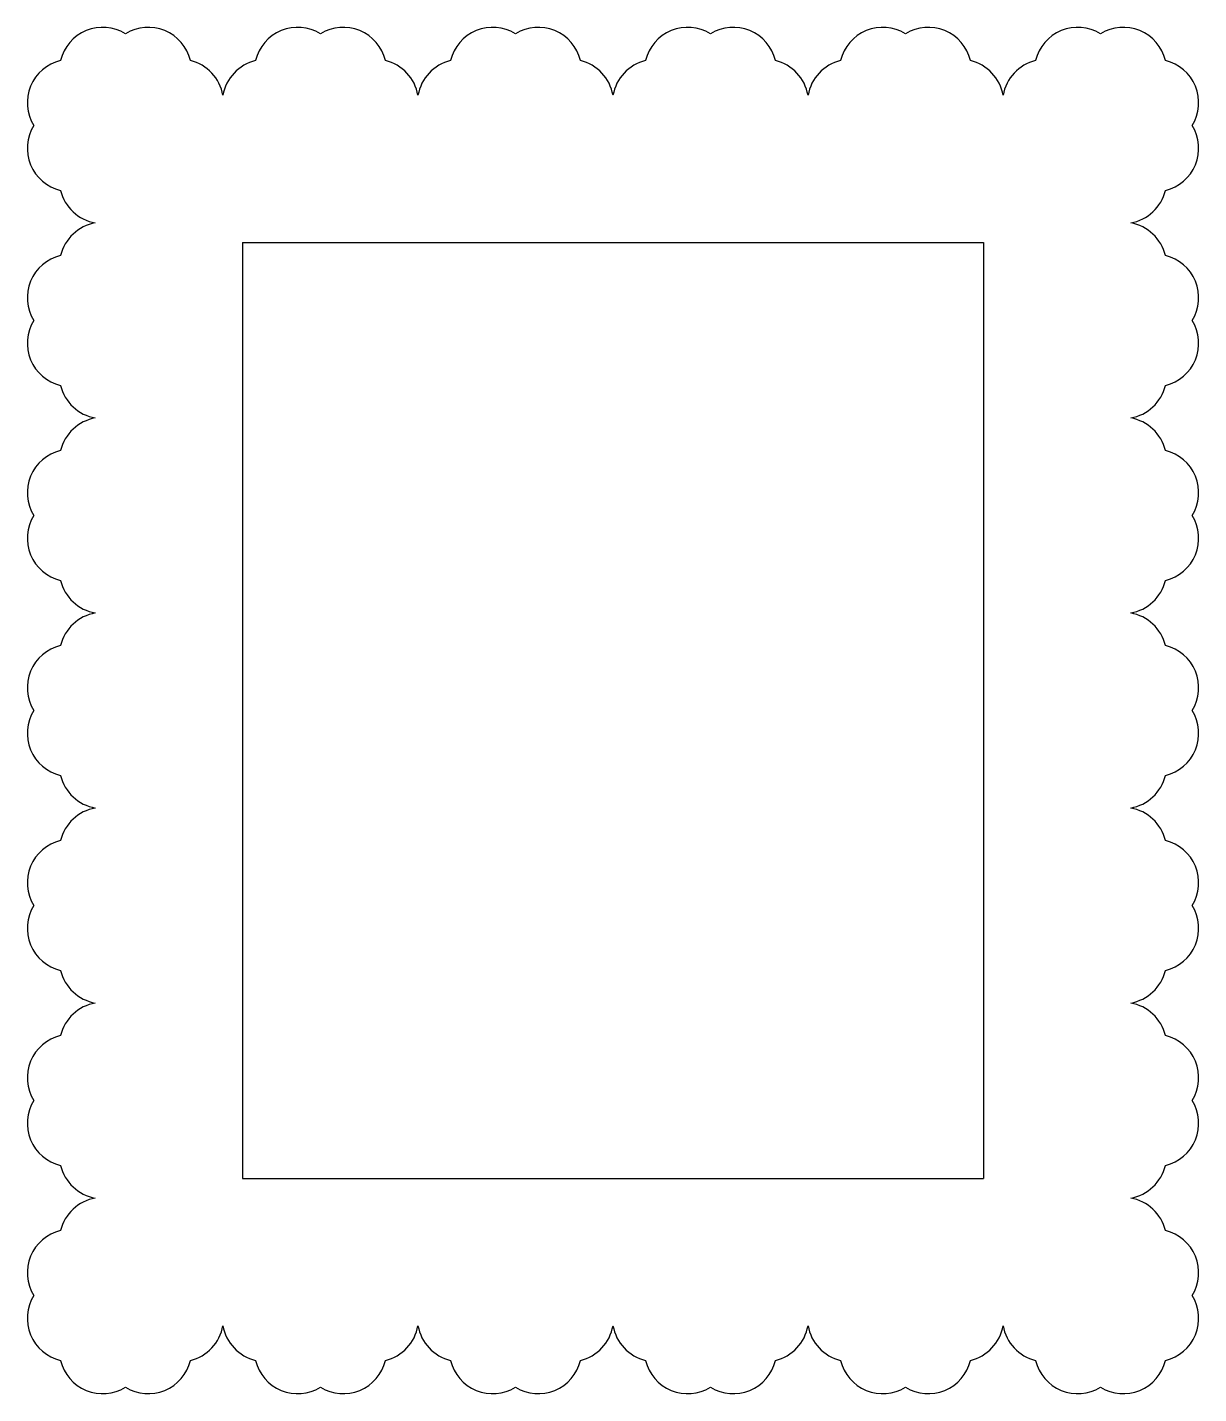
# Model space of a CAD drawing. Extents: x -986 to -425, y -77 to 229.
# Drawn here: x -554.3 to -425.1, y 78.4 to 229 of the extents above; entities that cross this region are included whole.
import ezdxf

# ---------------------------------------------------------------- set-up
doc = ezdxf.new("R2010")
doc.units = 0
doc.layers.get('0').update_dxf_attribs({"linetype": 'CONTINUOUS'})

msp = doc.modelspace()

# ---------------------------------------------------------------- linework, layer by layer
for p, q in [((-530.584183, 205.318358), (-448.8368, 205.318358)), ((-530.584183, 205.318358), (-530.584183, 102.066336)), ((-448.8368, 205.318358), (-448.8368, 102.066336)), ((-530.584183, 102.066336), (-448.8368, 102.066336))]:
    msp.add_line(p, q)
for centre, start, end in [((-545.970309, 224.237498), 58.586793, 166.413207), ((-540.973872, 224.237498), 13.586793, 121.413207), ((-524.465669, 224.237498), 58.586793, 166.413207), ((-519.469232, 224.237498), 13.586793, 121.413207), ((-502.96103, 224.237498), 58.586793, 166.413207), ((-497.964593, 224.237498), 13.586793, 121.413207), ((-481.456391, 224.237498), 58.586793, 166.413207), ((-476.459954, 224.237498), 13.586793, 121.413207), ((-459.951751, 224.237498), 58.586793, 166.413207), ((-454.955314, 224.237498), 13.586793, 121.413207), ((-438.447112, 224.237498), 58.586793, 166.413207), ((-433.450675, 224.237498), 13.586793, 121.413207), ((-549.503323, 220.704483), 103.586793, 211.413207), ((-537.440857, 220.704483), 9.947651, 76.413207), ((-527.998684, 220.704483), 103.586793, 170.052349), ((-515.936218, 220.704483), 9.947651, 76.413207), ((-506.494045, 220.704483), 103.586793, 170.052349), ((-494.431578, 220.704483), 9.947651, 76.413207), ((-484.989405, 220.704483), 103.586793, 170.052349), ((-472.926939, 220.704483), 9.947651, 76.413207), ((-463.484766, 220.704483), 103.586793, 170.052349), ((-451.4223, 220.704483), 9.947651, 76.413207), ((-441.980127, 220.704483), 103.586793, 170.052349), ((-429.91766, 220.704483), 328.586793, 76.413207), ((-549.503323, 215.708046), 148.586793, 256.413207), ((-429.91766, 215.708046), 283.586793, 31.413207), ((-545.970309, 212.175031), 193.586793, 260.052349), ((-433.450675, 212.175031), 279.947651, 346.413207), ((-545.970309, 202.732858), 99.947651, 166.413207), ((-433.450675, 202.732858), 13.586793, 80.052349), ((-549.503323, 199.199844), 103.586793, 211.413207), ((-429.91766, 199.199844), 328.586793, 76.413207), ((-549.503323, 194.203407), 148.586793, 256.413207), ((-429.91766, 194.203407), 283.586793, 31.413207), ((-545.970309, 190.670392), 193.586793, 260.052349), ((-433.450675, 190.670392), 279.947651, 346.413207), ((-545.970309, 181.228219), 99.947651, 166.413207), ((-433.450675, 181.228219), 13.586793, 80.052349), ((-549.503323, 177.695205), 103.586793, 211.413207), ((-429.91766, 177.695205), 328.586793, 76.413207), ((-549.503323, 172.698767), 148.586793, 256.413207), ((-429.91766, 172.698767), 283.586793, 31.413207), ((-545.970309, 169.165753), 193.586793, 260.052349), ((-433.450675, 169.165753), 279.947651, 346.413207), ((-545.970309, 159.72358), 99.947651, 166.413207), ((-433.450675, 159.72358), 13.586793, 80.052349), ((-549.503323, 156.190565), 103.586793, 211.413207), ((-429.91766, 156.190565), 328.586793, 76.413207), ((-549.503323, 151.194128), 148.586793, 256.413207), ((-429.91766, 151.194128), 283.586793, 31.413207), ((-545.970309, 147.661114), 193.586793, 260.052349), ((-433.450675, 147.661114), 279.947651, 346.413207), ((-545.970309, 138.218941), 99.947651, 166.413207), ((-433.450675, 138.218941), 13.586793, 80.052349), ((-549.503323, 134.685926), 103.586793, 211.413207), ((-429.91766, 134.685926), 328.586793, 76.413207), ((-549.503323, 129.689489), 148.586793, 256.413207), ((-429.91766, 129.689489), 283.586793, 31.413207), ((-545.970309, 126.156474), 193.586793, 260.052349), ((-433.450675, 126.156474), 279.947651, 346.413207), ((-545.970309, 116.714301), 99.947651, 166.413207), ((-433.450675, 116.714301), 13.586793, 80.052349), ((-549.503323, 113.181287), 103.586793, 211.413207), ((-429.91766, 113.181287), 328.586793, 76.413207), ((-549.503323, 108.184849), 148.586793, 256.413207), ((-429.91766, 108.184849), 283.586793, 31.413207), ((-545.970309, 104.651835), 193.586793, 260.052349), ((-433.450675, 104.651835), 279.947651, 346.413207), ((-545.970309, 95.209662), 99.947651, 166.413207), ((-433.450675, 95.209662), 13.586793, 80.052349), ((-549.503323, 91.676647), 103.586793, 211.413207), ((-429.91766, 91.676647), 328.586793, 76.413207), ((-549.503323, 86.68021), 148.586793, 256.413207), ((-429.91766, 86.68021), 283.586793, 31.413207), ((-537.440857, 86.68021), 283.586793, 350.052349), ((-527.998684, 86.68021), 189.947651, 256.413207), ((-515.936218, 86.68021), 283.586793, 350.052349), ((-506.494045, 86.68021), 189.947651, 256.413207), ((-494.431578, 86.68021), 283.586793, 350.052349), ((-484.989405, 86.68021), 189.947651, 256.413207), ((-472.926939, 86.68021), 283.586793, 350.052349), ((-463.484766, 86.68021), 189.947651, 256.413207), ((-451.4223, 86.68021), 283.586793, 350.052349), ((-441.980127, 86.68021), 189.947651, 256.413207), ((-545.970309, 83.147196), 193.586793, 301.413207), ((-540.973872, 83.147196), 238.586793, 346.413207), ((-524.465669, 83.147196), 193.586793, 301.413207), ((-519.469232, 83.147196), 238.586793, 346.413207), ((-502.96103, 83.147196), 193.586793, 301.413207), ((-497.964593, 83.147196), 238.586793, 346.413207), ((-481.456391, 83.147196), 193.586793, 301.413207), ((-476.459954, 83.147196), 238.586793, 346.413207), ((-459.951751, 83.147196), 193.586793, 301.413207), ((-454.955314, 83.147196), 238.586793, 346.413207), ((-438.447112, 83.147196), 193.586793, 301.413207), ((-433.450675, 83.147196), 238.586793, 346.413207)]:
    msp.add_arc(centre, 4.793147, start, end)

doc.saveas('drawing.dxf')
